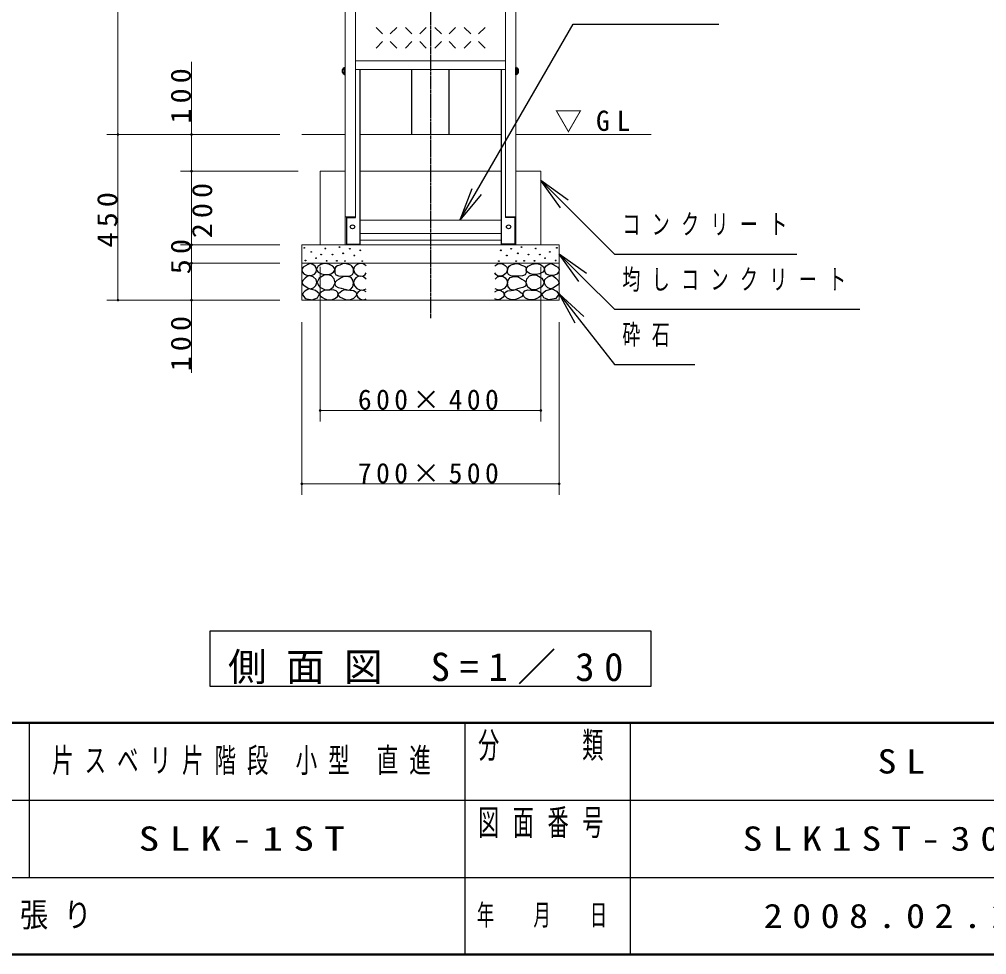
# Model space of a CAD drawing. Units: millimetres at full size, with parts at other scales. Extents: x -11723 to 28, y -1854 to 8010.
# Drawn here: x -5261 to -2631, y 0 to 2543 of the extents above; entities that cross this region are included whole.
import ezdxf

# ---------------------------------------------------------------- set-up
doc = ezdxf.new("R2010")
doc.units = ezdxf.units.MM
doc.linetypes.add('USER2', pattern=[6, 3, -1, 1, -1])
for name, color, linetype, lineweight in [('A3図枠', 7, 'Continuous', 25), ('線', 2, 'Continuous', 25), ('補助', 2, 'Continuous', 13)]:
    doc.layers.add(name, color=color, linetype=linetype, lineweight=lineweight)
doc.layers.add('図面プロファイル', color=7, linetype='Continuous')
doc.styles.add('ＭＳ ゴシック', font='')
doc.styles.get('ＭＳ ゴシック').set_extended_font_data('MS Gothic')

# ---------------------------------------------------------------- blocks, each defined once
blk = doc.blocks.new('dimension_origin')
at = {"color": 0, "linetype": 'Continuous', "lineweight": -2}
blk.add_circle((0, 0), 1.25, dxfattribs=at)

msp = doc.modelspace()

# ---------------------------------------------------------------- linework, layer by layer
at = {"layer": 'A3図枠', "lineweight": 50}
for p, q in [((-11550, 630), (0, 630)), ((-11550, 0), (0, 0))]:
    msp.add_line(p, q, dxfattribs=at)
at = {"layer": 'A3図枠'}
for p, q in [((-5235, 630), (-5235, 210)), ((-3600, 630), (-3600, 0))]:
    msp.add_line(p, q, dxfattribs=at)
at = {"layer": 'A3図枠', "color": 211}
for p, q in [((-4050, 630), (-4050, 0)), ((-5625, 420), (-2100, 420)), ((-7275, 210), (0, 210))]:
    msp.add_line(p, q, dxfattribs=at)
at = {"layer": '線', "color": 20, "linetype": 'USER2'}
msp.add_line((-4143.169, 4980), (-4143.169, 1730), dxfattribs=at)
at = {"layer": '線', "color": 7, "lineweight": 13}
for p, q in [((-4375.369, 1930), (-4375.369, 3830)), ((-4347.369, 2004.818), (-4347.369, 3830)), ((-3938.969, 2004.818), (-3938.969, 3830)), ((-3910.969, 1930), (-3910.969, 3830)), ((-4347.369, 2430.003), (-3938.969, 2430.003)), ((-4347.369, 2406.728), (-3938.969, 2406.728)), ((-4493.169, 2230), (-4375.369, 2230)), ((-4335.369, 2230), (-3950.969, 2230)), ((-3910.969, 2230), (-3543.169, 2230)), ((-4443.169, 1930), (-4443.169, 2130)), ((-4443.169, 2130), (-4375.369, 2130)), ((-4335.369, 2130), (-3950.969, 2130)), ((-3910.969, 2130), (-3843.169, 2130)), ((-3843.169, 2130), (-3843.169, 1930)), ((-4375.369, 2006.27), (-4347.369, 2006.27)), ((-3910.969, 2006.27), (-3938.969, 2006.27)), ((-4335.369, 1996.825), (-3950.969, 1996.825)), ((-4335.369, 1961.185), (-3950.969, 1961.185)), ((-4493.169, 1780), (-4493.169, 1930)), ((-3793.169, 1930), (-4493.169, 1930)), ((-4375.369, 1930), (-4335.369, 1930)), ((-4335.369, 1943.026), (-3950.969, 1943.026)), ((-3910.969, 1930), (-3950.969, 1930)), ((-3793.169, 1930), (-3793.169, 1780)), ((-3793.169, 1880), (-4493.169, 1880)), ((-3793.169, 1780), (-4493.169, 1780))]:
    msp.add_line(p, q, dxfattribs=at)
at = {"layer": '線'}
for p, q in [((-4273.775, 2503.817), (-4291.453, 2521.494)), ((-4234.884, 2521.494), (-4252.562, 2503.817)), ((-4193.775, 2503.817), (-4211.453, 2521.494)), ((-4154.884, 2521.494), (-4172.562, 2503.817)), ((-4113.775, 2503.817), (-4131.453, 2521.494)), ((-4074.884, 2521.494), (-4092.562, 2503.817)), ((-4033.775, 2503.817), (-4051.453, 2521.494)), ((-3994.884, 2521.494), (-4012.562, 2503.817)), ((-4273.775, 2482.604), (-4291.453, 2464.926)), ((-4234.884, 2464.926), (-4252.562, 2482.604)), ((-4193.775, 2482.604), (-4211.453, 2464.926)), ((-4154.884, 2464.926), (-4172.562, 2482.604)), ((-4113.775, 2482.604), (-4131.453, 2464.926)), ((-4074.884, 2464.926), (-4092.562, 2482.604)), ((-4033.775, 2482.604), (-4051.453, 2464.926)), ((-3994.884, 2464.926), (-4012.562, 2482.604)), ((-4382.719, 2398.703), (-4382.719, 2406.703)), ((-4377.369, 2411.353), (-4378.369, 2411.353)), ((-4378.369, 2394.053), (-4378.369, 2411.353)), ((-4377.369, 2394.053), (-4378.369, 2394.053)), ((-4377.369, 2412.703), (-4375.369, 2412.703)), ((-4377.369, 2392.703), (-4377.369, 2412.703)), ((-4377.369, 2394.053), (-4377.369, 2411.353)), ((-4375.369, 2392.703), (-4375.369, 2412.703)), ((-4335.369, 2406.728), (-4335.369, 1930)), ((-4193.969, 2230), (-4193.969, 2406.728)), ((-4092.369, 2230), (-4092.369, 2406.728)), ((-3950.969, 2406.728), (-3950.969, 1930)), ((-3908.985, 2412.703), (-3910.985, 2412.703)), ((-3910.985, 2392.703), (-3910.985, 2412.703)), ((-3908.985, 2392.703), (-3908.985, 2412.703)), ((-3908.985, 2411.353), (-3907.985, 2411.353)), ((-3908.985, 2394.053), (-3908.985, 2411.353)), ((-3908.985, 2394.053), (-3907.985, 2394.053)), ((-3907.985, 2394.053), (-3907.985, 2411.353)), ((-3903.635, 2398.703), (-3903.635, 2406.703)), ((-4377.369, 2392.703), (-4375.369, 2392.703)), ((-3908.985, 2392.703), (-3910.985, 2392.703)), ((-4372.169, 2004.818), (-4347.369, 2004.818)), ((-4372.169, 2004.818), (-4372.169, 1931.453)), ((-3914.169, 2004.818), (-3938.969, 2004.818)), ((-3914.169, 2004.818), (-3914.169, 1931.453)), ((-4372.169, 1931.453), (-4335.369, 1931.453)), ((-3914.169, 1931.453), (-3950.969, 1931.453))]:
    msp.add_line(p, q, dxfattribs=at)
for points in [[(-4470.72, 1879.402), (-4477.182, 1876.862), (-4483.394, 1873.382), (-4489.252, 1869.344), (-4492.899, 1863.877), (-4491.887, 1856.294), (-4486.879, 1849.935), (-4480.014, 1847.345), (-4472.304, 1847.084), (-4464.692, 1847.688), (-4458.363, 1850.252), (-4454.611, 1855.538), (-4453.293, 1861.976), (-4454.141, 1867.181), (-4457.095, 1872.115), (-4463.255, 1876.942)], [(-4431.296, 1879.493), (-4436.201, 1878.876), (-4441.837, 1876.79), (-4449.809, 1871.002), (-4453.46, 1864.086), (-4452.585, 1860.124), (-4448.865, 1855.707), (-4439.374, 1850.934), (-4429.404, 1849.49), (-4422.053, 1849.318), (-4414.538, 1850.842), (-4406.939, 1855.456), (-4403.185, 1861.653), (-4404.155, 1866.306), (-4408.861, 1871.654), (-4419.53, 1877.861)], [(-4379.476, 1879.699), (-4384.737, 1877.47), (-4390.216, 1875.224), (-4396.371, 1872.997), (-4401.135, 1869.854), (-4403.033, 1865.463), (-4403.462, 1859.83), (-4403.167, 1853.701), (-4400.777, 1848.553), (-4393.412, 1845.683), (-4384.309, 1845.331), (-4377.026, 1844.746), (-4369.81, 1844.436), (-4361.702, 1845.815), (-4355.311, 1849.627), (-4352.612, 1855.292), (-4352.268, 1861.799), (-4353.857, 1867.512), (-4356.922, 1872.002), (-4360.325, 1874.489), (-4364.977, 1876.477), (-4372.154, 1878.656)], [(-3906.861, 1879.699), (-3901.6, 1877.47), (-3896.121, 1875.224), (-3889.966, 1872.997), (-3885.202, 1869.854), (-3883.304, 1865.463), (-3882.875, 1859.83), (-3883.17, 1853.701), (-3885.56, 1848.553), (-3892.925, 1845.683), (-3902.028, 1845.331), (-3909.311, 1844.746), (-3916.527, 1844.436), (-3924.635, 1845.815), (-3931.026, 1849.627), (-3933.725, 1855.292), (-3934.069, 1861.799), (-3932.48, 1867.512), (-3929.415, 1872.002), (-3926.013, 1874.489), (-3921.36, 1876.477), (-3914.183, 1878.656)], [(-3855.041, 1879.493), (-3850.137, 1878.876), (-3844.5, 1876.79), (-3836.529, 1871.002), (-3832.877, 1864.086), (-3833.752, 1860.124), (-3837.472, 1855.707), (-3846.963, 1850.934), (-3856.933, 1849.49), (-3864.284, 1849.318), (-3871.8, 1850.842), (-3879.398, 1855.456), (-3883.152, 1861.653), (-3882.182, 1866.306), (-3877.476, 1871.654), (-3866.807, 1877.861)], [(-3815.617, 1879.402), (-3809.155, 1876.862), (-3802.943, 1873.382), (-3797.085, 1869.344), (-3793.438, 1863.877), (-3794.45, 1856.294), (-3799.458, 1849.935), (-3806.323, 1847.345), (-3814.033, 1847.084), (-3821.645, 1847.688), (-3827.974, 1850.252), (-3831.727, 1855.538), (-3833.044, 1861.976), (-3832.196, 1867.181), (-3829.242, 1872.115), (-3823.082, 1876.942)], [(-4473.255, 1846.45), (-4478.584, 1843.657), (-4484.028, 1839.479), (-4490.476, 1832.659), (-4492.899, 1825.855), (-4489.272, 1821.027), (-4482.76, 1816.666), (-4476.123, 1812.379), (-4469.453, 1810.329), (-4461.808, 1812.776), (-4455.511, 1819.201), (-4452.405, 1827.478), (-4453.927, 1835.994), (-4462.085, 1843.245)], [(-4444, 1815.163), (-4431.411, 1808.307), (-4418.052, 1807.324), (-4407.768, 1814.778), (-4402.915, 1826.515), (-4405.196, 1837.293), (-4412.105, 1845.436), (-4420.93, 1848.869), (-4432.107, 1847.598), (-4445.861, 1839.543), (-4451.838, 1828.678), (-4449.203, 1821.484)], [(-4380.481, 1843.084), (-4385.974, 1840.291), (-4391.563, 1837.138), (-4397.757, 1833.53), (-4402.104, 1828.759), (-4403.094, 1823.231), (-4401.023, 1817.677), (-4394.305, 1813.918), (-4386.157, 1812.271), (-4379.739, 1810.108), (-4373.453, 1807.946), (-4367.082, 1806.919), (-4360.479, 1808.487), (-4354.301, 1815.719), (-4352.37, 1825.786), (-4354.078, 1834.29), (-4359.398, 1840.922), (-4369.469, 1844.208)], [(-3905.857, 1843.084), (-3900.363, 1840.291), (-3894.775, 1837.138), (-3888.58, 1833.53), (-3884.233, 1828.759), (-3883.243, 1823.231), (-3885.314, 1817.677), (-3892.032, 1813.918), (-3900.18, 1812.271), (-3906.598, 1810.108), (-3912.884, 1807.946), (-3919.255, 1806.919), (-3925.858, 1808.487), (-3932.036, 1815.719), (-3933.967, 1825.786), (-3932.259, 1834.29), (-3926.94, 1840.922), (-3916.868, 1844.208)], [(-3842.337, 1815.163), (-3854.927, 1808.307), (-3868.286, 1807.324), (-3878.569, 1814.778), (-3883.422, 1826.515), (-3881.142, 1837.293), (-3874.232, 1845.436), (-3865.407, 1848.869), (-3854.23, 1847.598), (-3840.476, 1839.543), (-3834.499, 1828.678), (-3837.134, 1821.484)], [(-3813.082, 1846.45), (-3807.753, 1843.657), (-3802.31, 1839.479), (-3795.861, 1832.659), (-3793.438, 1825.855), (-3797.065, 1821.027), (-3803.577, 1816.666), (-3810.214, 1812.379), (-3816.885, 1810.329), (-3824.529, 1812.776), (-3830.826, 1819.201), (-3833.932, 1827.478), (-3832.41, 1835.994), (-3824.252, 1843.245)], [(-4474.074, 1810.517), (-4485.393, 1804.498), (-4492.205, 1795.683), (-4483.718, 1784.413), (-4465.283, 1780.299), (-4450.929, 1786.41), (-4445.504, 1796.782), (-4456.286, 1805.89)], [(-4416.97, 1806.373), (-4424.505, 1806.999), (-4432.647, 1805.562), (-4441.575, 1801.504), (-4445.892, 1796.102), (-4443.205, 1791.419), (-4437.242, 1786.912), (-4430.764, 1783.069), (-4423.457, 1780.695), (-4411.609, 1780.928), (-4401.293, 1785.02), (-4396.59, 1789.827), (-4394.536, 1795.561), (-4395.595, 1800.709), (-4399.671, 1805.292), (-4408.07, 1807.832)], [(-4374.664, 1808.205), (-4383.132, 1804.61), (-4390.071, 1799.826), (-4393.095, 1797.311), (-4394.936, 1793.88), (-4390.971, 1788.391), (-4381.151, 1784.149), (-4371.412, 1780.924), (-4362.23, 1780.365), (-4351.388, 1784.869), (-4344.661, 1792.528), (-4343.853, 1796.519), (-4345.202, 1800.908), (-4352.843, 1804.685), (-4362.501, 1805.502), (-4368.73, 1806.747)], [(-3911.673, 1808.205), (-3903.205, 1804.61), (-3896.267, 1799.826), (-3893.243, 1797.311), (-3891.401, 1793.88), (-3895.367, 1788.391), (-3905.186, 1784.149), (-3914.925, 1780.924), (-3924.107, 1780.365), (-3934.949, 1784.869), (-3941.676, 1792.528), (-3942.484, 1796.519), (-3941.136, 1800.908), (-3933.494, 1804.685), (-3923.837, 1805.502), (-3917.607, 1806.747)], [(-3869.367, 1806.373), (-3861.832, 1806.999), (-3853.69, 1805.562), (-3844.762, 1801.504), (-3840.445, 1796.102), (-3843.132, 1791.419), (-3849.095, 1786.912), (-3855.574, 1783.069), (-3862.88, 1780.695), (-3874.728, 1780.928), (-3885.044, 1785.02), (-3889.747, 1789.827), (-3891.801, 1795.561), (-3890.742, 1800.709), (-3886.666, 1805.292), (-3878.268, 1807.832)], [(-3812.264, 1810.517), (-3800.944, 1804.498), (-3794.133, 1795.683), (-3802.619, 1784.413), (-3821.054, 1780.299), (-3835.408, 1786.41), (-3840.833, 1796.782), (-3830.052, 1805.89)]]:
    msp.add_lwpolyline(points, close=True, dxfattribs=at)
for points in [[(-4318.169, 1873.299), (-4326.595, 1878.154), (-4335.278, 1879.636), (-4340.898, 1877.948), (-4346.051, 1874.249), (-4350.523, 1868.941), (-4352.388, 1862.209), (-4348.72, 1853.439), (-4340.665, 1847), (-4332.366, 1844.621), (-4325.139, 1845.733), (-4321.089, 1849.109), (-4318.169, 1853.654)], [(-3968.169, 1873.299), (-3959.742, 1878.154), (-3951.059, 1879.636), (-3945.439, 1877.948), (-3940.286, 1874.249), (-3935.814, 1868.941), (-3933.949, 1862.209), (-3937.617, 1853.439), (-3945.672, 1847), (-3953.971, 1844.621), (-3961.198, 1845.733), (-3965.248, 1849.109), (-3968.169, 1853.654)], [(-4318.485, 1837.178), (-4325.626, 1842.64), (-4333.694, 1845.099), (-4340.4, 1843.875), (-4346.368, 1840.03), (-4350.761, 1834.248), (-4352.388, 1827.039), (-4349.724, 1818.431), (-4343.516, 1811.513), (-4335.877, 1807.642), (-4328.308, 1806.761), (-4323.154, 1808.2), (-4318.485, 1810.88)], [(-3967.852, 1837.178), (-3960.711, 1842.64), (-3952.643, 1845.099), (-3945.938, 1843.875), (-3939.969, 1840.03), (-3935.577, 1834.248), (-3933.949, 1827.039), (-3936.613, 1818.431), (-3942.821, 1811.513), (-3950.46, 1807.642), (-3958.029, 1806.761), (-3963.183, 1808.2), (-3967.852, 1810.88)], [(-4318.169, 1802.642), (-4324.187, 1805.96), (-4331.476, 1806.761), (-4340.193, 1802.427), (-4344.467, 1795.671), (-4343.855, 1792.001), (-4340.982, 1787.75), (-4333.819, 1782.278), (-4326.407, 1780.462), (-4322.111, 1781.514), (-4318.169, 1783.631)], [(-3968.169, 1802.642), (-3962.15, 1805.96), (-3954.861, 1806.761), (-3946.145, 1802.427), (-3941.87, 1795.671), (-3942.482, 1792.001), (-3945.355, 1787.75), (-3952.518, 1782.278), (-3959.931, 1780.462), (-3964.227, 1781.514), (-3968.169, 1783.631)]]:
    msp.add_lwpolyline(points, dxfattribs=at)
for centre in [(-4486.562, 1922.177), (-4429.213, 1919.959), (-4390.752, 1924.091), (-4362.641, 1919.496), (-3923.696, 1919.496), (-3895.585, 1924.091), (-3857.124, 1919.959), (-3799.775, 1922.177), (-4467.552, 1910.77), (-4454.561, 1893.977), (-4440.619, 1903.483), (-4409.672, 1903.549), (-4380.751, 1907.063), (-4350.478, 1900.846), (-4334.26, 1915.172), (-3952.077, 1915.172), (-3935.859, 1900.846), (-3905.586, 1907.063), (-3876.665, 1903.549), (-3845.718, 1903.483), (-3831.777, 1893.977), (-3818.786, 1910.77), (-4483.394, 1887.323), (-4425.727, 1886.373), (-4398.05, 1886.521), (-4375.886, 1885.98), (-4328.854, 1885.98), (-3957.483, 1885.98), (-3910.452, 1885.98), (-3888.287, 1886.521), (-3860.61, 1886.373), (-3802.943, 1887.323)]:
    msp.add_circle(centre, 1, dxfattribs=at)
for centre, start, end in [((-4373.782, 2402.703), 117.93242, 155.88589), ((-4373.782, 2402.703), 204.11411, 242.06758), ((-3912.571, 2402.703), 24.11411, 62.06758), ((-3912.571, 2402.703), 297.93242, 335.88589)]:
    msp.add_arc(centre, 9.791, start, end, dxfattribs=at)
for centre in [(-4355.369, 1979.005), (-3930.969, 1979.005)]:
    msp.add_ellipse(centre, major_axis=(-6, 0), ratio=0.891007, dxfattribs=at)
at = {"layer": '補助'}
for p, q in [((-4993.169, 2230), (-4993.169, 3830)), ((-4793.169, 2130), (-4793.169, 2427.571)), ((-4553.169, 2230), (-5023.169, 2230)), ((-4553.17, 2230), (-5023.169, 2230)), ((-4993.169, 1780), (-4993.169, 2230)), ((-4553.17, 2230), (-4823.169, 2230)), ((-4503.169, 2130), (-4823.169, 2130)), ((-4503.169, 2130), (-4823.169, 2130)), ((-4793.169, 1930), (-4793.169, 2130)), ((-4553.169, 1930), (-4823.169, 1930)), ((-4553.169, 1930), (-4823.169, 1930)), ((-4793.169, 1877), (-4793.169, 1933)), ((-4553.169, 1880), (-4823.169, 1880)), ((-4553.169, 1880), (-4823.169, 1880)), ((-4793.169, 1582.429), (-4793.169, 1880)), ((-4443.169, 1870), (-4443.169, 1450)), ((-3843.169, 1870), (-3843.169, 1450)), ((-4553.169, 1780), (-5023.169, 1780)), ((-4553.169, 1780), (-4823.169, 1780)), ((-4493.169, 1720), (-4493.169, 1250)), ((-3793.169, 1720), (-3793.169, 1250)), ((-3843.169, 1480), (-4443.169, 1480)), ((-3793.169, 1280), (-4493.169, 1280))]:
    msp.add_line(p, q, dxfattribs=at)
at = {"layer": '補助', "lineweight": 25}
for p, q in [((-4018.169, 2074.768), (-3755.34, 2530)), ((-3755.34, 2530), (-3725.34, 2530)), ((-3725.34, 2530), (-3358.756, 2530)), ((-3790.136, 2030.754), (-3843.169, 2105)), ((-3768.922, 2051.967), (-3843.169, 2105)), ((-3843.169, 2105), (-3779.529, 2041.36)), ((-4031.159, 2082.268), (-4063.169, 1996.825)), ((-4063.169, 1996.825), (-4018.169, 2074.768)), ((-4005.178, 2067.268), (-4063.169, 1996.825)), ((-3779.529, 2041.36), (-3643.169, 1905)), ((-3740.136, 1830.754), (-3793.169, 1905)), ((-3718.922, 1851.967), (-3793.169, 1905)), ((-3793.169, 1905), (-3729.529, 1841.36)), ((-3643.169, 1905), (-3613.169, 1905)), ((-3613.169, 1905), (-3147.215, 1905)), ((-3729.529, 1841.36), (-3643.169, 1755)), ((-3749.574, 1716.81), (-3793.169, 1796.963)), ((-3725.935, 1735.282), (-3793.169, 1796.963)), ((-3793.169, 1796.963), (-3737.754, 1726.046)), ((-3643.169, 1755), (-3613.169, 1755)), ((-3613.169, 1755), (-2975.425, 1755)), ((-3737.754, 1726.046), (-3643.169, 1605)), ((-3643.169, 1605), (-3613.169, 1605)), ((-3613.169, 1605), (-3424.544, 1605))]:
    msp.add_line(p, q, dxfattribs=at)
msp.add_lwpolyline([(-4743.169, 880), (-4743.169, 730), (-3543.169, 730), (-3543.169, 880)], close=True, dxfattribs=at)

# ---------------------------------------------------------------- block references
at = {"layer": '補助', "xscale": 2, "yscale": 2}
for p, rotation in [((-4993.169, 2230), 90), ((-4993.169, 2230), 270), ((-4793.169, 2230), 270), ((-4793.169, 2130), 270), ((-4793.169, 2130), 90), ((-4793.169, 1930), 90), ((-4793.169, 1930), 90), ((-4793.169, 1880), 270), ((-4793.169, 1880), 270), ((-4993.169, 1780), 90), ((-4793.169, 1780), 90), ((-3843.169, 1480), 180), ((-3793.169, 1280), 180)]:
    msp.add_blockref('dimension_origin', p, dxfattribs=dict(at, rotation=rotation))
for p in [(-4443.169, 1480), (-4493.169, 1280)]:
    msp.add_blockref('dimension_origin', p, dxfattribs=at)

# ---------------------------------------------------------------- texts
at = {"layer": 'A3図枠', "color": 4, "style": 'ＭＳ ゴシック'}
for s, insert, char_height, attachment_point in [('\\T1.64;\\W0.6;分\u3000\u3000類', (-3825, 605), 70.38, 2), ('\\T1.64;\\W0.6;図面番号', (-3825, 395), 70.38, 2), ('\\T1.64;\\W0.6;年\u3000月\u3000日', (-3825, 105), 57.18, 5)]:
    msp.add_mtext(s, dxfattribs=dict(at, insert=insert, char_height=char_height, attachment_point=attachment_point))
at = {"layer": '図面プロファイル', "char_height": 65.98, "style": 'ＭＳ ゴシック'}
for s, insert, attachment_point in [('\\T1.51;\\W0.65;片スベリ片階段\\~小型\\~直進', (-4642.5, 525), 5), ('\\T1.5;\\W1.15;SL', (-2850, 525), 5), ('\\T1.5;\\W1.25;SLK-1ST', (-4642.5, 315), 5), ('\\T1.5;\\W1.2;SLK1ST-301I', (-2850, 315), 5), ('\\T1.55;\\W0.85;スベリ面：SUS張り', (-6030, 105), 4), ('\\T1.5;\\W1.15;2008.02.22', (-2850, 105), 5)]:
    msp.add_mtext(s, dxfattribs=dict(at, insert=insert, attachment_point=attachment_point))
at = {"layer": '補助', "char_height": 54.99, "rotation": 90, "style": 'ＭＳ ゴシック'}
for s, insert, attachment_point in [('\\T1.33;\\W1.1;100', (-4794.169, 2341.857), 8), ('\\T1.33;\\W1.1;200', (-4792.169, 2030), 2), ('\\T1.33;\\W1.1;450', (-4994.169, 2005), 8), ('\\T1.34;\\W1.1;50', (-4794.169, 1905), 8), ('\\T1.33;\\W1.1;100', (-4794.169, 1668.143), 8)]:
    msp.add_mtext(s, dxfattribs=dict(at, insert=insert, attachment_point=attachment_point))
at = {"layer": '補助', "style": 'ＭＳ ゴシック'}
for s, insert, char_height, attachment_point in [('\\T1.5;▽GL', (-3805.669, 2235), 54.99, 7), ('\\T1.64;\\W0.65;コンクリート', (-3621.419, 2013.75), 54.99, 1), ('\\T1.64;\\W0.65;均しコンクリート', (-3621.419, 1863.75), 54.99, 1), ('\\T1.64;\\W0.65;砕石', (-3621.419, 1713.75), 54.99, 1), ('\\T1.32;600×400', (-4143.169, 1481), 54.99, 8), ('\\T1.32;700×500', (-4143.169, 1281), 54.99, 8), ('\\T1.5;側面図\\~S=1／30', (-4143.169, 735), 76.98, 8)]:
    msp.add_mtext(s, dxfattribs=dict(at, insert=insert, char_height=char_height, attachment_point=attachment_point))

doc.saveas('drawing.dxf')
